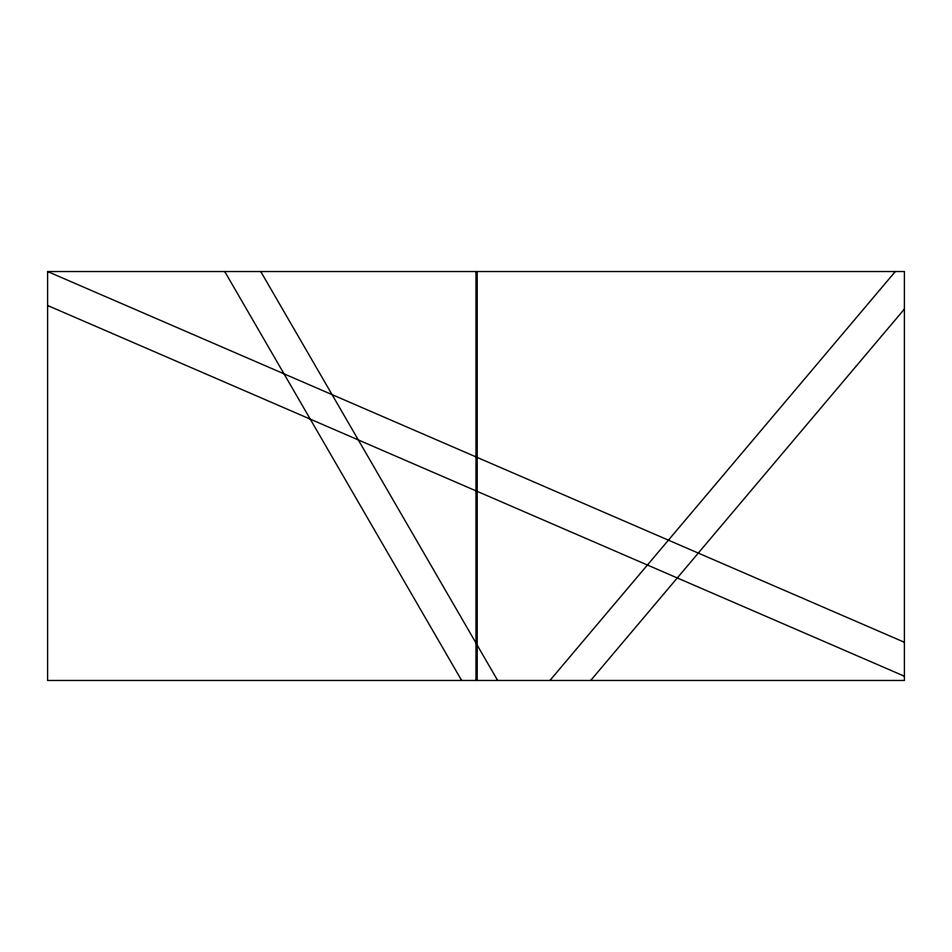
<?xml version="1.0" encoding="UTF-8"?>
<svg xmlns="http://www.w3.org/2000/svg" width="952" height="952" viewBox="0 0 952 952"><rect width="100%" height="100%" fill="white"/><g stroke="black" fill="none" stroke-linecap="round" stroke-linejoin="round"><path stroke-width="1.43" d="M549.911 680.466L895.308 271.534M590.692 680.466L904.4 309.055M47.6 271.534L904.4 271.534L904.4 680.466L47.6 680.466L47.6 271.534L476 456.9M477.166 457.412L904.4 642.267M47.6 305.485L476 490.851M477.166 491.351L904.4 676.217M260.753 271.534L476 643.052M477.166 645.075L497.67 680.466M224.743 271.534L461.66 680.466M477.166 271.534L477.166 680.466M476 271.534L476 680.466"/></g></svg>
